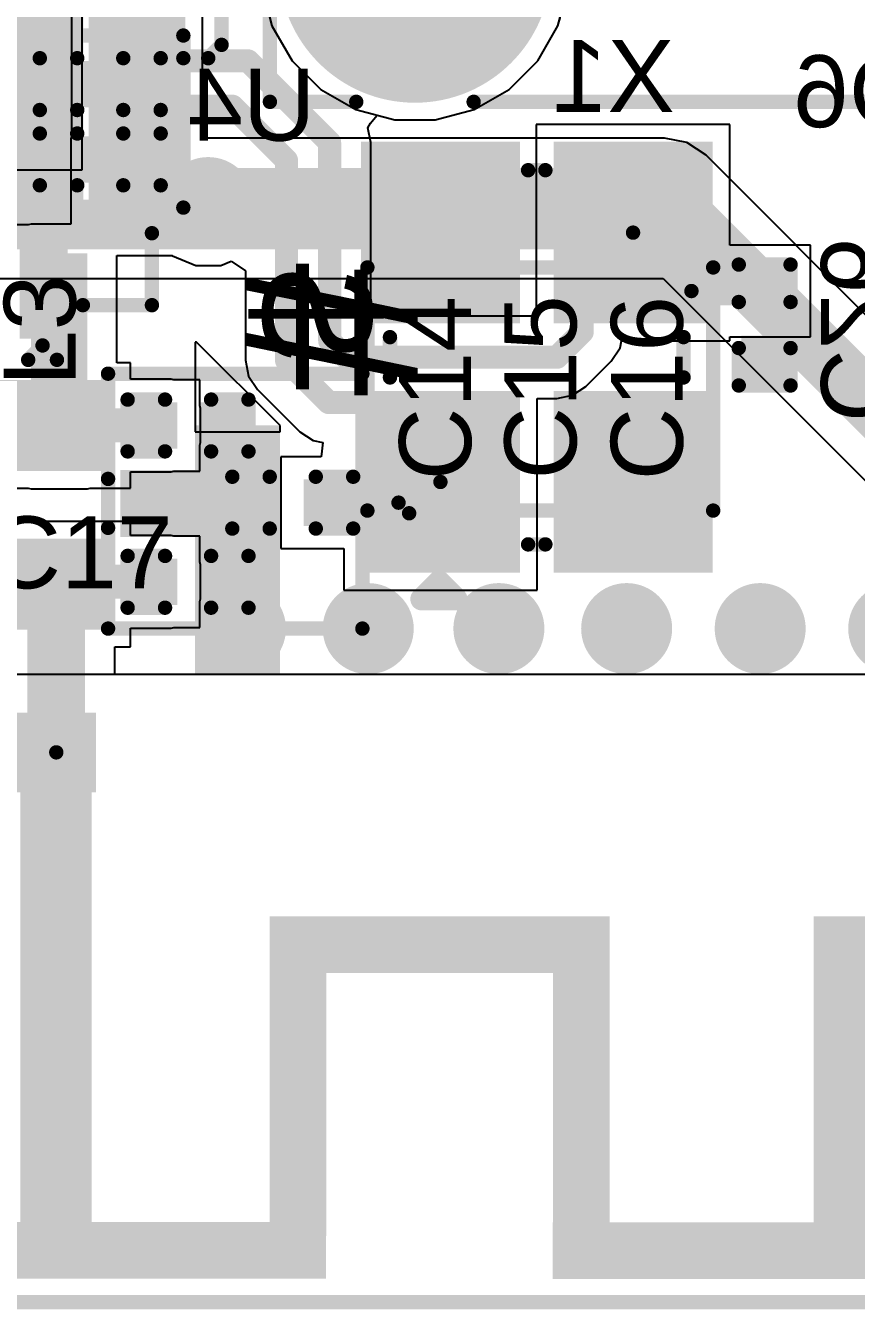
# Model space of a CAD drawing. Header units: millimetres. Extents: x -0.24 to 4.31, y 0 to 2.89.
# Drawn here: x 0.2891 to 0.5778, y -0.0025 to 0.4435 of the extents above; entities that cross this region are included whole.
import ezdxf

# ---------------------------------------------------------------- set-up
doc = ezdxf.new("R2010")
doc.units = ezdxf.units.MM
doc.header["$MEASUREMENT"] = 0
for name, color, linetype in [('BottomLayer', 5, 'Continuous'), ('BottomOverlay', 54, 'Continuous'), ('BottomPaste', 16, 'Continuous'), ('BottomSolder', 6, 'Continuous'), ('Mechanical2', 216, 'Continuous'), ('MultiLayer', 9, 'Continuous'), ('PadHoleLayer', 156, 'Continuous'), ('TopLayer', 1, 'Continuous'), ('TopOverlay', 2, 'Continuous'), ('TopPaste', 8, 'Continuous'), ('TopSolder', 216, 'Continuous'), ('ViaHoleLayer', 16, 'Continuous')]:
    doc.layers.add(name, color=color, linetype=linetype)
doc.styles.add('Arial', font='', dxfattribs={"height": 0.2})
doc.styles.get('Arial').set_extended_font_data('Arial')

# ---------------------------------------------------------------- blocks, each defined once
blk = doc.blocks.new('IND_0603__1608_M_______B_4')
at = {"layer": 'BottomLayer'}
for points in [[(-0.03937, 0.01574805), (-0.015748, 0.01574805), (-0.015748, -0.01574805), (-0.03937, -0.01574805)], [(0.0157481, 0.01574805), (0.0393701, 0.01574805), (0.0393701, -0.01574805), (0.0157481, -0.01574805)]]:
    blk.add_hatch(color=5, dxfattribs=at).paths.add_polyline_path(points)
at = {"layer": 'BottomPaste'}
for points in [[(-0.03937, 0.01574805), (-0.015748, 0.01574805), (-0.015748, -0.01574805), (-0.03937, -0.01574805)], [(0.0157481, 0.01574805), (0.0393701, 0.01574805), (0.0393701, -0.01574805), (0.0157481, -0.01574805)]]:
    blk.add_hatch(color=16, dxfattribs=at).paths.add_polyline_path(points)
at = {"layer": 'BottomSolder'}
for points in [[(-0.04337, 0.01974805), (-0.011748, 0.01974805), (-0.011748, -0.01974805), (-0.04337, -0.01974805)], [(0.0117481, 0.01974805), (0.0433701, 0.01974805), (0.0433701, -0.01974805), (0.0117481, -0.01974805)]]:
    blk.add_hatch(color=6, dxfattribs=at).paths.add_polyline_path(points)
at = {"layer": 'BottomOverlay', "const_width": 0.005}
for points in [[(-0.008, 0.018), (0.009, 0.018)], [(-0.008, -0.018), (0.009, -0.018)]]:
    blk.add_lwpolyline(points, dxfattribs=at)
at = {"layer": 'BottomOverlay', "const_width": 0.0025}
for points in [[(-0.00925, 0.018, 1), (-0.00675, 0.018, 1)], [(0.00775, 0.018, 1), (0.01025, 0.018, 1)], [(-0.00925, -0.018, 1), (-0.00675, -0.018, 1)], [(0.00775, -0.018, 1), (0.01025, -0.018, 1)]]:
    blk.add_lwpolyline(points, format="xyb", close=True, dxfattribs=at)
blk = doc.blocks.new('CAP_0201_B_5')
at = {"layer": 'BottomLayer'}
for points in [[(-0.0177165, 0.0059055), (-0.0059055, 0.0059055), (-0.0059055, -0.0059055), (-0.0177165, -0.0059055)], [(0.0059055, 0.0059055), (0.0177165, 0.0059055), (0.0177165, -0.0059055), (0.0059055, -0.0059055)]]:
    blk.add_hatch(color=5, dxfattribs=at).paths.add_polyline_path(points)
at = {"layer": 'BottomPaste'}
for points in [[(-0.0177165, 0.0059055), (-0.0059055, 0.0059055), (-0.0059055, -0.0059055), (-0.0177165, -0.0059055)], [(0.0059055, 0.0059055), (0.0177165, 0.0059055), (0.0177165, -0.0059055), (0.0059055, -0.0059055)]]:
    blk.add_hatch(color=16, dxfattribs=at).paths.add_polyline_path(points)
at = {"layer": 'BottomSolder'}
for points in [[(-0.0198819, 0.0080709), (-0.0037401, 0.0080709), (-0.0037401, -0.0080709), (-0.0198819, -0.0080709)], [(0.0037401, 0.0080709), (0.0198819, 0.0080709), (0.0198819, -0.0080709), (0.0037401, -0.0080709)]]:
    blk.add_hatch(color=6, dxfattribs=at).paths.add_polyline_path(points)
at = {"layer": 'BottomOverlay', "const_width": 0.005}
for points in [[(-0.008, 0.009), (-0.021, 0.009)], [(-0.021, 0.009), (-0.021, -0.009)], [(0.021, 0.009), (0.008, 0.009)], [(0.021, 0.009), (0.021, -0.009)], [(-0.008, -0.009), (-0.021, -0.009)], [(0.021, -0.009), (0.008, -0.009)]]:
    blk.add_lwpolyline(points, dxfattribs=at)
at = {"layer": 'BottomOverlay', "const_width": 0.0025}
for points in [[(-0.02225, 0.009, 1), (-0.01975, 0.009, 1)], [(-0.02225, 0.009, 1), (-0.01975, 0.009, 1)], [(-0.00925, 0.009, 1), (-0.00675, 0.009, 1)], [(0.00675, 0.009, 1), (0.00925, 0.009, 1)], [(0.01975, 0.009, 1), (0.02225, 0.009, 1)], [(0.01975, 0.009, 1), (0.02225, 0.009, 1)], [(-0.02225, -0.009, 1), (-0.01975, -0.009, 1)], [(-0.02225, -0.009, 1), (-0.01975, -0.009, 1)], [(-0.00925, -0.009, 1), (-0.00675, -0.009, 1)], [(0.00675, -0.009, 1), (0.00925, -0.009, 1)], [(0.01975, -0.009, 1), (0.02225, -0.009, 1)], [(0.01975, -0.009, 1), (0.02225, -0.009, 1)]]:
    blk.add_lwpolyline(points, format="xyb", close=True, dxfattribs=at)
blk = doc.blocks.new('CAP_0201_B_6')
at = {"layer": 'BottomLayer'}
for points in [[(-0.0177165, 0.0059055), (-0.0059055, 0.0059055), (-0.0059055, -0.0059055), (-0.0177165, -0.0059055)], [(0.0059055, 0.0059055), (0.0177165, 0.0059055), (0.0177165, -0.0059055), (0.0059055, -0.0059055)]]:
    blk.add_hatch(color=5, dxfattribs=at).paths.add_polyline_path(points)
at = {"layer": 'BottomPaste'}
for points in [[(-0.0177165, 0.0059055), (-0.0059055, 0.0059055), (-0.0059055, -0.0059055), (-0.0177165, -0.0059055)], [(0.0059055, 0.0059055), (0.0177165, 0.0059055), (0.0177165, -0.0059055), (0.0059055, -0.0059055)]]:
    blk.add_hatch(color=16, dxfattribs=at).paths.add_polyline_path(points)
at = {"layer": 'BottomSolder'}
for points in [[(-0.0198819, 0.0080709), (-0.0037401, 0.0080709), (-0.0037401, -0.0080709), (-0.0198819, -0.0080709)], [(0.0037401, 0.0080709), (0.0198819, 0.0080709), (0.0198819, -0.0080709), (0.0037401, -0.0080709)]]:
    blk.add_hatch(color=6, dxfattribs=at).paths.add_polyline_path(points)
at = {"layer": 'BottomOverlay', "const_width": 0.005}
for points in [[(-0.008, 0.009), (-0.021, 0.009)], [(-0.021, 0.009), (-0.021, -0.009)], [(0.021, 0.009), (0.008, 0.009)], [(0.021, 0.009), (0.021, -0.009)], [(-0.008, -0.009), (-0.021, -0.009)], [(0.021, -0.009), (0.008, -0.009)]]:
    blk.add_lwpolyline(points, dxfattribs=at)
at = {"layer": 'BottomOverlay', "const_width": 0.0025}
for points in [[(-0.02225, 0.009, 1), (-0.01975, 0.009, 1)], [(-0.02225, 0.009, 1), (-0.01975, 0.009, 1)], [(-0.00925, 0.009, 1), (-0.00675, 0.009, 1)], [(0.00675, 0.009, 1), (0.00925, 0.009, 1)], [(0.01975, 0.009, 1), (0.02225, 0.009, 1)], [(0.01975, 0.009, 1), (0.02225, 0.009, 1)], [(-0.02225, -0.009, 1), (-0.01975, -0.009, 1)], [(-0.02225, -0.009, 1), (-0.01975, -0.009, 1)], [(-0.00925, -0.009, 1), (-0.00675, -0.009, 1)], [(0.00675, -0.009, 1), (0.00925, -0.009, 1)], [(0.01975, -0.009, 1), (0.02225, -0.009, 1)], [(0.01975, -0.009, 1), (0.02225, -0.009, 1)]]:
    blk.add_lwpolyline(points, format="xyb", close=True, dxfattribs=at)
blk = doc.blocks.new('HF32FA_G_005_HSL1_21')
at = {"layer": 'BottomLayer'}
h = blk.add_hatch(color=5, dxfattribs=at)
edge = h.paths.add_edge_path()
edge.add_arc((-0.3, 0.1496063), 0.0433071, 0, 360)
at = {"layer": 'BottomSolder'}
h = blk.add_hatch(color=6, dxfattribs=at)
edge = h.paths.add_edge_path()
edge.add_arc((-0.3, 0.1496063), 0.0473071, 0, 360)
at = {"layer": 'MultiLayer'}
h = blk.add_hatch(color=9, dxfattribs=at)
edge = h.paths.add_edge_path()
edge.add_arc((-0.3, 0.1496063), 0.0433071, 0, 360)
at = {"layer": 'PadHoleLayer'}
h = blk.add_hatch(color=156, dxfattribs=at)
edge = h.paths.add_edge_path()
edge.add_arc((-0.3, 0.1496063), 0.0216535, 0, 360)
at = {"layer": 'TopLayer'}
h = blk.add_hatch(color=1, dxfattribs=at)
edge = h.paths.add_edge_path()
edge.add_arc((-0.3, 0.1496063), 0.0433071, 0, 360)
at = {"layer": 'TopSolder'}
h = blk.add_hatch(color=216, dxfattribs=at)
edge = h.paths.add_edge_path()
edge.add_arc((-0.3, 0.1496063), 0.0473071, 0, 360)
at = {"layer": 'TopOverlay', "const_width": 0.005}
for points in [[(-0.347, 0.2), (-0.347, 0.17)], [(-0.347, 0.2), (0.347, 0.2)], [(-0.347, 0.1292126), (-0.347, -0.127)]]:
    blk.add_lwpolyline(points, dxfattribs=at)
at = {"layer": 'TopOverlay', "const_width": 0.0025}
for points in [[(-0.34825, 0.2, 1), (-0.34575, 0.2, 1)], [(-0.34825, 0.2, 1), (-0.34575, 0.2, 1)], [(-0.34825, 0.17, 1), (-0.34575, 0.17, 1)], [(-0.34825, 0.1292126, 1), (-0.34575, 0.1292126, 1)]]:
    blk.add_lwpolyline(points, format="xyb", close=True, dxfattribs=at)
blk = doc.blocks.new('QFNWB_56__7_7__B_29')
at = {"layer": 'BottomLayer'}
for points in [[(0.1122047, 0.1122046), (0.1122047, -0.1122048), (-0.1122047, -0.1122048), (-0.1122047, 0.1122046)], [(-0.1476378, -0.0980316), (-0.1220472, -0.0980316), (-0.1220472, -0.106693), (-0.1476378, -0.106693)], [(-0.0980315, -0.1220473), (-0.0980315, -0.1476379), (-0.1066929, -0.1476379), (-0.1066929, -0.1220473)], [(-0.0822835, -0.1220473), (-0.0822835, -0.1476379), (-0.0909449, -0.1476379), (-0.0909449, -0.1220473)], [(-0.0665355, -0.1220473), (-0.0665355, -0.1476379), (-0.0751969, -0.1476379), (-0.0751969, -0.1220473)], [(-0.0507874, -0.1220473), (-0.0507874, -0.1476379), (-0.0594488, -0.1476379), (-0.0594488, -0.1220473)], [(-0.0350394, -0.1220473), (-0.0350394, -0.1476379), (-0.0437008, -0.1476379), (-0.0437008, -0.1220473)]]:
    blk.add_hatch(color=5, dxfattribs=at).paths.add_polyline_path(points)
at = {"layer": 'BottomPaste'}
for points in [[(0.1122047, 0.1122046), (0.1122047, -0.1122048), (-0.1122047, -0.1122048), (-0.1122047, 0.1122046)], [(-0.1476378, -0.0980316), (-0.1220472, -0.0980316), (-0.1220472, -0.106693), (-0.1476378, -0.106693)], [(-0.0980315, -0.1220473), (-0.0980315, -0.1476379), (-0.1066929, -0.1476379), (-0.1066929, -0.1220473)], [(-0.0822835, -0.1220473), (-0.0822835, -0.1476379), (-0.0909449, -0.1476379), (-0.0909449, -0.1220473)], [(-0.0665355, -0.1220473), (-0.0665355, -0.1476379), (-0.0751969, -0.1476379), (-0.0751969, -0.1220473)], [(-0.0507874, -0.1220473), (-0.0507874, -0.1476379), (-0.0594488, -0.1476379), (-0.0594488, -0.1220473)], [(-0.0350394, -0.1220473), (-0.0350394, -0.1476379), (-0.0437008, -0.1476379), (-0.0437008, -0.1220473)]]:
    blk.add_hatch(color=16, dxfattribs=at).paths.add_polyline_path(points)
at = {"layer": 'BottomSolder'}
for points in [[(0.1162047, 0.1162046), (0.1162047, -0.1162048), (-0.1162047, -0.1162048), (-0.1162047, 0.1162046)], [(-0.1516378, -0.0940316), (-0.1180472, -0.0940316), (-0.1180472, -0.110693), (-0.1516378, -0.110693)], [(-0.0940315, -0.1180473), (-0.0940315, -0.1516379), (-0.1106929, -0.1516379), (-0.1106929, -0.1180473)], [(-0.0782835, -0.1180473), (-0.0782835, -0.1516379), (-0.0949449, -0.1516379), (-0.0949449, -0.1180473)], [(-0.0625355, -0.1180473), (-0.0625355, -0.1516379), (-0.0791969, -0.1516379), (-0.0791969, -0.1180473)], [(-0.0467874, -0.1180473), (-0.0467874, -0.1516379), (-0.0634488, -0.1516379), (-0.0634488, -0.1180473)], [(-0.0310394, -0.1180473), (-0.0310394, -0.1516379), (-0.0477008, -0.1516379), (-0.0477008, -0.1180473)]]:
    blk.add_hatch(color=6, dxfattribs=at).paths.add_polyline_path(points)
at = {"layer": 'BottomOverlay', "const_width": 0.005}
for points in [[(-0.159, -0.0970001), (-0.154, -0.1020001)], [(-0.159, -0.0970001), (-0.159, -0.1070001)], [(-0.154, -0.1020001), (-0.159, -0.1070001)], [(-0.14, -0.1160001), (-0.14, -0.1400001)], [(-0.14, -0.1400001), (-0.115, -0.1400001)]]:
    blk.add_lwpolyline(points, dxfattribs=at)
at = {"layer": 'BottomOverlay', "const_width": 0.0025}
for points in [[(-0.16025, -0.0970001, 1), (-0.15775, -0.0970001, 1)], [(-0.16025, -0.0970001, 1), (-0.15775, -0.0970001, 1)], [(-0.15525, -0.1020001, 1), (-0.15275, -0.1020001, 1)], [(-0.15525, -0.1020001, 1), (-0.15275, -0.1020001, 1)], [(-0.16025, -0.1070001, 1), (-0.15775, -0.1070001, 1)], [(-0.16025, -0.1070001, 1), (-0.15775, -0.1070001, 1)], [(-0.14125, -0.1160001, 1), (-0.13875, -0.1160001, 1)], [(-0.14125, -0.1400001, 1), (-0.13875, -0.1400001, 1)], [(-0.14125, -0.1400001, 1), (-0.13875, -0.1400001, 1)], [(-0.11625, -0.1400001, 1), (-0.11375, -0.1400001, 1)]]:
    blk.add_lwpolyline(points, format="xyb", close=True, dxfattribs=at)
blk = doc.blocks.new('ESP_P_____A_______B_30')
at = {"layer": 'BottomLayer'}
for points in [[(0.0905512, -0.1979993), (0.1153542, -0.1979993), (0.1153542, -0.0201581), (0.0905512, -0.0201581)], [(0.0931575, -0.020158), (0.1128425, -0.020158), (0.1128425, -0.039843), (0.0931575, -0.039843)], [(0.1771667, -0.1980014), (0.1968517, -0.1980014), (0.1968517, -0.0870094), (0.1771667, -0.0870094)], [(0.1918347, -0.086965), (0.1918347, -0.10665), (0.2808345, -0.10665), (0.2808345, -0.086965)], [(0.2952771, -0.0870093), (0.2755921, -0.0870093), (0.2755921, -0.1980015), (0.2952771, -0.1980015)], [(0.3661435, -0.1980014), (0.3858285, -0.1980014), (0.3858285, -0.0870094), (0.3661435, -0.0870094)], [(0.3798347, -0.086965), (0.3798347, -0.10665), (0.4708345, -0.10665), (0.4708345, -0.086965)], [(-9.11e-05, -0.1931154), (-9.11e-05, -0.2128004), (0.1967593, -0.2128004), (0.1967593, -0.1931154)], [(0.3856615, -0.2129492), (0.3856615, -0.1932642), (0.2754253, -0.1932642), (0.2754253, -0.2129492)]]:
    blk.add_hatch(color=5, dxfattribs=at).paths.add_polyline_path(points)
at = {"layer": 'BottomPaste'}
blk.add_hatch(color=16, dxfattribs=at).paths.add_polyline_path([(0.0931575, -0.020158), (0.1128425, -0.020158), (0.1128425, -0.039843), (0.0931575, -0.039843)])
at = {"layer": 'BottomSolder'}
blk.add_hatch(color=6, dxfattribs=at).paths.add_polyline_path([(0.0891575, -0.016158), (0.1168425, -0.016158), (0.1168425, -0.043843), (0.0891575, -0.043843)])
blk = doc.blocks.new('CAP_0201_33')
at = {"layer": 'TopLayer'}
for points in [[(-0.0177165, 0.0059055), (-0.0059055, 0.0059055), (-0.0059055, -0.0059055), (-0.0177165, -0.0059055)], [(0.0059055, 0.0059055), (0.0177165, 0.0059055), (0.0177165, -0.0059055), (0.0059055, -0.0059055)]]:
    blk.add_hatch(color=1, dxfattribs=at).paths.add_polyline_path(points)
at = {"layer": 'TopPaste'}
for points in [[(-0.0177165, 0.0059055), (-0.0059055, 0.0059055), (-0.0059055, -0.0059055), (-0.0177165, -0.0059055)], [(0.0059055, 0.0059055), (0.0177165, 0.0059055), (0.0177165, -0.0059055), (0.0059055, -0.0059055)]]:
    blk.add_hatch(color=8, dxfattribs=at).paths.add_polyline_path(points)
at = {"layer": 'TopSolder'}
for points in [[(-0.0198819, 0.0080709), (-0.0037401, 0.0080709), (-0.0037401, -0.0080709), (-0.0198819, -0.0080709)], [(0.0037401, 0.0080709), (0.0198819, 0.0080709), (0.0198819, -0.0080709), (0.0037401, -0.0080709)]]:
    blk.add_hatch(color=216, dxfattribs=at).paths.add_polyline_path(points)
at = {"layer": 'TopOverlay', "const_width": 0.005}
for points in [[(-0.021, 0.009), (-0.008, 0.009)], [(-0.021, -0.009), (-0.021, 0.009)], [(0.008, 0.009), (0.021, 0.009)], [(0.021, -0.009), (0.021, 0.009)], [(-0.021, -0.009), (-0.008, -0.009)], [(0.008, -0.009), (0.021, -0.009)]]:
    blk.add_lwpolyline(points, dxfattribs=at)
at = {"layer": 'TopOverlay', "const_width": 0.0025}
for points in [[(-0.02225, 0.009, 1), (-0.01975, 0.009, 1)], [(-0.02225, 0.009, 1), (-0.01975, 0.009, 1)], [(-0.00925, 0.009, 1), (-0.00675, 0.009, 1)], [(0.00675, 0.009, 1), (0.00925, 0.009, 1)], [(0.01975, 0.009, 1), (0.02225, 0.009, 1)], [(0.01975, 0.009, 1), (0.02225, 0.009, 1)], [(-0.02225, -0.009, 1), (-0.01975, -0.009, 1)], [(-0.02225, -0.009, 1), (-0.01975, -0.009, 1)], [(-0.00925, -0.009, 1), (-0.00675, -0.009, 1)], [(0.00675, -0.009, 1), (0.00925, -0.009, 1)], [(0.01975, -0.009, 1), (0.02225, -0.009, 1)], [(0.01975, -0.009, 1), (0.02225, -0.009, 1)]]:
    blk.add_lwpolyline(points, format="xyb", close=True, dxfattribs=at)
blk = doc.blocks.new('X322540MPB4SI__B_35')
at = {"layer": 'BottomLayer'}
for points in [[(-0.07086615, 0.05708655), (-0.01574805, 0.05708655), (-0.01574805, 0.00984245), (-0.07086615, 0.00984245)], [(0.01574805, 0.05708655), (0.07086615, 0.05708655), (0.07086615, 0.00984245), (0.01574805, 0.00984245)], [(-0.07086615, -0.00984255), (-0.01574805, -0.00984255), (-0.01574805, -0.05708665), (-0.07086615, -0.05708665)], [(0.01574805, -0.00984255), (0.07086615, -0.00984255), (0.07086615, -0.05708665), (0.01574805, -0.05708665)]]:
    blk.add_hatch(color=5, dxfattribs=at).paths.add_polyline_path(points)
at = {"layer": 'BottomPaste'}
for points in [[(-0.07086615, 0.05708655), (-0.01574805, 0.05708655), (-0.01574805, 0.00984245), (-0.07086615, 0.00984245)], [(0.01574805, 0.05708655), (0.07086615, 0.05708655), (0.07086615, 0.00984245), (0.01574805, 0.00984245)], [(-0.07086615, -0.00984255), (-0.01574805, -0.00984255), (-0.01574805, -0.05708665), (-0.07086615, -0.05708665)], [(0.01574805, -0.00984255), (0.07086615, -0.00984255), (0.07086615, -0.05708665), (0.01574805, -0.05708665)]]:
    blk.add_hatch(color=16, dxfattribs=at).paths.add_polyline_path(points)
at = {"layer": 'BottomSolder'}
for points in [[(-0.07486615, 0.06108655), (-0.01174805, 0.06108655), (-0.01174805, 0.00584245), (-0.07486615, 0.00584245)], [(0.01174805, 0.06108655), (0.07486615, 0.06108655), (0.07486615, 0.00584245), (0.01174805, 0.00584245)], [(-0.07486615, -0.00584255), (-0.01174805, -0.00584255), (-0.01174805, -0.06108665), (-0.07486615, -0.06108665)], [(0.01174805, -0.00584255), (0.07486615, -0.00584255), (0.07486615, -0.06108665), (0.01174805, -0.06108665)]]:
    blk.add_hatch(color=6, dxfattribs=at).paths.add_polyline_path(points)
at = {"layer": 'BottomOverlay'}
for points, const_width in [([(-0.007, 0.0509999), (0.007, 0.0509999)], 0.005), ([(-0.084, 0.04), (-0.078, 0.034)], 0.007874), ([(-0.084, 0.04), (-0.084, 0.028)], 0.007874), ([(-0.078, 0.034), (-0.084, 0.028)], 0.007874), ([(-0.065, 0.003), (-0.065, -0.003)], 0.005), ([(0.065, 0.003), (0.065, -0.003)], 0.005), ([(-0.007, -0.051), (0.007, -0.051)], 0.005)]:
    blk.add_lwpolyline(points, dxfattribs=dict(at, const_width=const_width))
for points, const_width in [([(-0.00825, 0.0509999, 1), (-0.00575, 0.0509999, 1)], 0.0025), ([(0.00575, 0.0509999, 1), (0.00825, 0.0509999, 1)], 0.0025), ([(-0.0859685, 0.04, 1), (-0.0820315, 0.04, 1)], 0.003937), ([(-0.0859685, 0.04, 1), (-0.0820315, 0.04, 1)], 0.003937), ([(-0.0799685, 0.034, 1), (-0.0760315, 0.034, 1)], 0.003937), ([(-0.0799685, 0.034, 1), (-0.0760315, 0.034, 1)], 0.003937), ([(-0.0859685, 0.028, 1), (-0.0820315, 0.028, 1)], 0.003937), ([(-0.0859685, 0.028, 1), (-0.0820315, 0.028, 1)], 0.003937), ([(-0.06625, 0.003, 1), (-0.06375, 0.003, 1)], 0.0025), ([(0.06375, 0.003, 1), (0.06625, 0.003, 1)], 0.0025), ([(-0.06625, -0.003, 1), (-0.06375, -0.003, 1)], 0.0025), ([(0.06375, -0.003, 1), (0.06625, -0.003, 1)], 0.0025), ([(-0.00825, -0.051, 1), (-0.00575, -0.051, 1)], 0.0025), ([(0.00575, -0.051, 1), (0.00825, -0.051, 1)], 0.0025)]:
    blk.add_lwpolyline(points, format="xyb", close=True, dxfattribs=dict(at, const_width=const_width))
blk = doc.blocks.new('CAP_0201_B_61')
at = {"layer": 'BottomLayer'}
for points in [[(-0.0177165, 0.0059055), (-0.0059055, 0.0059055), (-0.0059055, -0.0059055), (-0.0177165, -0.0059055)], [(0.0059055, 0.0059055), (0.0177165, 0.0059055), (0.0177165, -0.0059055), (0.0059055, -0.0059055)]]:
    blk.add_hatch(color=5, dxfattribs=at).paths.add_polyline_path(points)
at = {"layer": 'BottomPaste'}
for points in [[(-0.0177165, 0.0059055), (-0.0059055, 0.0059055), (-0.0059055, -0.0059055), (-0.0177165, -0.0059055)], [(0.0059055, 0.0059055), (0.0177165, 0.0059055), (0.0177165, -0.0059055), (0.0059055, -0.0059055)]]:
    blk.add_hatch(color=16, dxfattribs=at).paths.add_polyline_path(points)
at = {"layer": 'BottomSolder'}
for points in [[(-0.0198819, 0.0080709), (-0.0037401, 0.0080709), (-0.0037401, -0.0080709), (-0.0198819, -0.0080709)], [(0.0037401, 0.0080709), (0.0198819, 0.0080709), (0.0198819, -0.0080709), (0.0037401, -0.0080709)]]:
    blk.add_hatch(color=6, dxfattribs=at).paths.add_polyline_path(points)
at = {"layer": 'BottomOverlay', "const_width": 0.005}
for points in [[(-0.021, 0.009), (-0.008, 0.009)], [(-0.021, 0.009), (-0.021, -0.009)], [(0.008, 0.009), (0.021, 0.009)], [(0.021, 0.009), (0.021, -0.009)], [(-0.021, -0.009), (-0.008, -0.009)], [(0.008, -0.009), (0.021, -0.009)]]:
    blk.add_lwpolyline(points, dxfattribs=at)
at = {"layer": 'BottomOverlay', "const_width": 0.0025}
for points in [[(-0.02225, 0.009, 1), (-0.01975, 0.009, 1)], [(-0.02225, 0.009, 1), (-0.01975, 0.009, 1)], [(-0.00925, 0.009, 1), (-0.00675, 0.009, 1)], [(0.00675, 0.009, 1), (0.00925, 0.009, 1)], [(0.01975, 0.009, 1), (0.02225, 0.009, 1)], [(0.01975, 0.009, 1), (0.02225, 0.009, 1)], [(-0.02225, -0.009, 1), (-0.01975, -0.009, 1)], [(-0.02225, -0.009, 1), (-0.01975, -0.009, 1)], [(-0.00925, -0.009, 1), (-0.00675, -0.009, 1)], [(0.00675, -0.009, 1), (0.00925, -0.009, 1)], [(0.01975, -0.009, 1), (0.02225, -0.009, 1)], [(0.01975, -0.009, 1), (0.02225, -0.009, 1)]]:
    blk.add_lwpolyline(points, format="xyb", close=True, dxfattribs=at)
blk = doc.blocks.new('CAP_0201_B_62')
at = {"layer": 'BottomLayer'}
for points in [[(-0.0177165, 0.0059055), (-0.0059055, 0.0059055), (-0.0059055, -0.0059055), (-0.0177165, -0.0059055)], [(0.0059055, 0.0059055), (0.0177165, 0.0059055), (0.0177165, -0.0059055), (0.0059055, -0.0059055)]]:
    blk.add_hatch(color=5, dxfattribs=at).paths.add_polyline_path(points)
at = {"layer": 'BottomPaste'}
for points in [[(-0.0177165, 0.0059055), (-0.0059055, 0.0059055), (-0.0059055, -0.0059055), (-0.0177165, -0.0059055)], [(0.0059055, 0.0059055), (0.0177165, 0.0059055), (0.0177165, -0.0059055), (0.0059055, -0.0059055)]]:
    blk.add_hatch(color=16, dxfattribs=at).paths.add_polyline_path(points)
at = {"layer": 'BottomSolder'}
for points in [[(-0.0198819, 0.0080709), (-0.0037401, 0.0080709), (-0.0037401, -0.0080709), (-0.0198819, -0.0080709)], [(0.0037401, 0.0080709), (0.0198819, 0.0080709), (0.0198819, -0.0080709), (0.0037401, -0.0080709)]]:
    blk.add_hatch(color=6, dxfattribs=at).paths.add_polyline_path(points)
at = {"layer": 'BottomOverlay', "const_width": 0.005}
for points in [[(-0.021, 0.009), (-0.008, 0.009)], [(-0.021, -0.009), (-0.021, 0.009)], [(0.008, 0.009), (0.021, 0.009)], [(0.021, -0.009), (0.021, 0.009)], [(-0.021, -0.009), (-0.008, -0.009)], [(0.008, -0.009), (0.021, -0.009)]]:
    blk.add_lwpolyline(points, dxfattribs=at)
at = {"layer": 'BottomOverlay', "const_width": 0.0025}
for points in [[(-0.02225, 0.009, 1), (-0.01975, 0.009, 1)], [(-0.02225, 0.009, 1), (-0.01975, 0.009, 1)], [(-0.00925, 0.009, 1), (-0.00675, 0.009, 1)], [(0.00675, 0.009, 1), (0.00925, 0.009, 1)], [(0.01975, 0.009, 1), (0.02225, 0.009, 1)], [(0.01975, 0.009, 1), (0.02225, 0.009, 1)], [(-0.02225, -0.009, 1), (-0.01975, -0.009, 1)], [(-0.02225, -0.009, 1), (-0.01975, -0.009, 1)], [(-0.00925, -0.009, 1), (-0.00675, -0.009, 1)], [(0.00675, -0.009, 1), (0.00925, -0.009, 1)], [(0.01975, -0.009, 1), (0.02225, -0.009, 1)], [(0.01975, -0.009, 1), (0.02225, -0.009, 1)]]:
    blk.add_lwpolyline(points, format="xyb", close=True, dxfattribs=at)
blk = doc.blocks.new('CAP_0201_66')
at = {"layer": 'TopLayer'}
for points in [[(-0.0177165, 0.0059055), (-0.0059055, 0.0059055), (-0.0059055, -0.0059055), (-0.0177165, -0.0059055)], [(0.0059055, 0.0059055), (0.0177165, 0.0059055), (0.0177165, -0.0059055), (0.0059055, -0.0059055)]]:
    blk.add_hatch(color=1, dxfattribs=at).paths.add_polyline_path(points)
at = {"layer": 'TopPaste'}
for points in [[(-0.0177165, 0.0059055), (-0.0059055, 0.0059055), (-0.0059055, -0.0059055), (-0.0177165, -0.0059055)], [(0.0059055, 0.0059055), (0.0177165, 0.0059055), (0.0177165, -0.0059055), (0.0059055, -0.0059055)]]:
    blk.add_hatch(color=8, dxfattribs=at).paths.add_polyline_path(points)
at = {"layer": 'TopSolder'}
for points in [[(-0.0198819, 0.0080709), (-0.0037401, 0.0080709), (-0.0037401, -0.0080709), (-0.0198819, -0.0080709)], [(0.0037401, 0.0080709), (0.0198819, 0.0080709), (0.0198819, -0.0080709), (0.0037401, -0.0080709)]]:
    blk.add_hatch(color=216, dxfattribs=at).paths.add_polyline_path(points)
at = {"layer": 'TopOverlay', "const_width": 0.005}
for points in [[(-0.021, 0.009), (-0.008, 0.009)], [(-0.021, -0.009), (-0.021, 0.009)], [(0.008, 0.009), (0.021, 0.009)], [(0.021, -0.009), (0.021, 0.009)], [(-0.021, -0.009), (-0.008, -0.009)], [(0.008, -0.009), (0.021, -0.009)]]:
    blk.add_lwpolyline(points, dxfattribs=at)
at = {"layer": 'TopOverlay', "const_width": 0.0025}
for points in [[(-0.02225, 0.009, 1), (-0.01975, 0.009, 1)], [(-0.02225, 0.009, 1), (-0.01975, 0.009, 1)], [(-0.00925, 0.009, 1), (-0.00675, 0.009, 1)], [(0.00675, 0.009, 1), (0.00925, 0.009, 1)], [(0.01975, 0.009, 1), (0.02225, 0.009, 1)], [(0.01975, 0.009, 1), (0.02225, 0.009, 1)], [(-0.02225, -0.009, 1), (-0.01975, -0.009, 1)], [(-0.02225, -0.009, 1), (-0.01975, -0.009, 1)], [(-0.00925, -0.009, 1), (-0.00675, -0.009, 1)], [(0.00675, -0.009, 1), (0.00925, -0.009, 1)], [(0.01975, -0.009, 1), (0.02225, -0.009, 1)], [(0.01975, -0.009, 1), (0.02225, -0.009, 1)]]:
    blk.add_lwpolyline(points, format="xyb", close=True, dxfattribs=at)

msp = doc.modelspace()

# ---------------------------------------------------------------- hatches: boundary and pattern name
at = {"layer": 'BottomLayer'}
for points in [[(0.3150482, 0.3738354), (0.3406388, 0.3738354), (0.3406388, 0.4040792), (0.3150482, 0.4040792)], [(0.2910325, 0.3298627), (0.2996939, 0.3298627), (0.2996939, 0.3643155), (0.2910325, 0.3643155)], [(0.2910325, 0.2927486), (0.3105913, 0.2927486), (0.3105913, 0.3643154), (0.2910325, 0.3643154)], [(0.2997648, 0.2986541), (0.3396548, 0.2986541), (0.3396548, 0.3104651), (0.2997648, 0.3104651)], [(0.3479752, 0.218), (0.3775084, 0.218), (0.3775084, 0.3045596), (0.3479752, 0.3045596)], [(0.3219936, 0.2658506), (0.3546548, 0.2658506), (0.3546548, 0.2890554), (0.3219936, 0.2890554)], [(0.2997648, 0.244347), (0.3396548, 0.244347), (0.3396548, 0.256158), (0.2997648, 0.256158)]]:
    msp.add_hatch(color=5, dxfattribs=at).paths.add_polyline_path(points)
h = msp.add_hatch(color=5, dxfattribs=at)
edge = h.paths.add_edge_path()
edge.add_arc((0.3525582, 0.3820005), 0.011811, 0, 360)
h = msp.add_hatch(color=5, dxfattribs=at)
edge = h.paths.add_edge_path()
edge.add_arc((0.3637625, 0.234), 0.011811, 0, 360)
h = msp.add_hatch(color=5, dxfattribs=at)
edge = h.paths.add_edge_path()
edge.add_arc((0.4081606, 0.234), 0.011811, 0, 360)
h = msp.add_hatch(color=5, dxfattribs=at)
edge = h.paths.add_edge_path()
edge.add_arc((0.4535587, 0.234), 0.011811, 0, 360)
h = msp.add_hatch(color=5, dxfattribs=at)
edge = h.paths.add_edge_path()
edge.add_arc((0.4979568, 0.234), 0.011811, 0, 360)
h = msp.add_hatch(color=5, dxfattribs=at)
edge = h.paths.add_edge_path()
edge.add_arc((0.5443549, 0.234), 0.011811, 0, 360)
at = {"layer": 'BottomSolder'}
h = msp.add_hatch(color=6, dxfattribs=at)
edge = h.paths.add_edge_path()
edge.add_arc((0.3525582, 0.3820005), 0.015811, 0, 360)
h = msp.add_hatch(color=6, dxfattribs=at)
edge = h.paths.add_edge_path()
edge.add_arc((0.3637625, 0.234), 0.015811, 0, 360)
h = msp.add_hatch(color=6, dxfattribs=at)
edge = h.paths.add_edge_path()
edge.add_arc((0.4081606, 0.234), 0.015811, 0, 360)
h = msp.add_hatch(color=6, dxfattribs=at)
edge = h.paths.add_edge_path()
edge.add_arc((0.4535587, 0.234), 0.015811, 0, 360)
h = msp.add_hatch(color=6, dxfattribs=at)
edge = h.paths.add_edge_path()
edge.add_arc((0.4979568, 0.234), 0.015811, 0, 360)
h = msp.add_hatch(color=6, dxfattribs=at)
edge = h.paths.add_edge_path()
edge.add_arc((0.5443549, 0.234), 0.015811, 0, 360)
h = msp.add_hatch(color=6, dxfattribs=at)
edge = h.paths.add_edge_path()
edge.add_arc((0.590753, 0.234), 0.015811, 0, 360)
at = {"layer": 'TopLayer'}
for points in [[(0.31889, 0.3753066), (0.3403792, 0.3753066), (0.3403792, 0.5491592), (0.31889, 0.5491592)], [(0.2717541, 0.391095), (0.3091427, 0.391095), (0.3091427, 0.4300712), (0.2717541, 0.4300712)], [(0.233371, 0.365799), (0.5198068, 0.365799), (0.5198068, 0.383058), (0.233371, 0.383058)]]:
    msp.add_hatch(color=1, dxfattribs=at).paths.add_polyline_path(points)
h = msp.add_hatch(color=1, dxfattribs=at)
edge = h.paths.add_edge_path()
edge.add_arc((0.3525582, 0.3820005), 0.011811, 0, 360)
h = msp.add_hatch(color=1, dxfattribs=at)
edge = h.paths.add_edge_path()
edge.add_arc((0.3637625, 0.234), 0.011811, 0, 360)
h = msp.add_hatch(color=1, dxfattribs=at)
edge = h.paths.add_edge_path()
edge.add_arc((0.4081606, 0.234), 0.011811, 0, 360)
h = msp.add_hatch(color=1, dxfattribs=at)
edge = h.paths.add_edge_path()
edge.add_arc((0.4535587, 0.234), 0.011811, 0, 360)
h = msp.add_hatch(color=1, dxfattribs=at)
edge = h.paths.add_edge_path()
edge.add_arc((0.4979568, 0.234), 0.011811, 0, 360)
h = msp.add_hatch(color=1, dxfattribs=at)
edge = h.paths.add_edge_path()
edge.add_arc((0.5443549, 0.234), 0.011811, 0, 360)
at = {"layer": 'TopSolder'}
h = msp.add_hatch(color=216, dxfattribs=at)
edge = h.paths.add_edge_path()
edge.add_arc((0.3525582, 0.3820005), 0.015811, 0, 360)
h = msp.add_hatch(color=216, dxfattribs=at)
edge = h.paths.add_edge_path()
edge.add_arc((0.3637625, 0.234), 0.015811, 0, 360)
h = msp.add_hatch(color=216, dxfattribs=at)
edge = h.paths.add_edge_path()
edge.add_arc((0.4081606, 0.234), 0.015811, 0, 360)
h = msp.add_hatch(color=216, dxfattribs=at)
edge = h.paths.add_edge_path()
edge.add_arc((0.4535587, 0.234), 0.015811, 0, 360)
h = msp.add_hatch(color=216, dxfattribs=at)
edge = h.paths.add_edge_path()
edge.add_arc((0.4979568, 0.234), 0.015811, 0, 360)
h = msp.add_hatch(color=216, dxfattribs=at)
edge = h.paths.add_edge_path()
edge.add_arc((0.5443549, 0.234), 0.015811, 0, 360)
h = msp.add_hatch(color=216, dxfattribs=at)
edge = h.paths.add_edge_path()
edge.add_arc((0.590753, 0.234), 0.015811, 0, 360)
at = {"layer": 'ViaHoleLayer'}
h = msp.add_hatch(color=16, dxfattribs=at)
edge = h.paths.add_edge_path()
edge.add_arc((0.3525582, 0.3820005), 0.0059055, 0, 360)
h = msp.add_hatch(color=16, dxfattribs=at)
edge = h.paths.add_edge_path()
edge.add_arc((0.3637625, 0.234), 0.0059055, 0, 360)
h = msp.add_hatch(color=16, dxfattribs=at)
edge = h.paths.add_edge_path()
edge.add_arc((0.4081606, 0.234), 0.0059055, 0, 360)
h = msp.add_hatch(color=16, dxfattribs=at)
edge = h.paths.add_edge_path()
edge.add_arc((0.4535587, 0.234), 0.0059055, 0, 360)
h = msp.add_hatch(color=16, dxfattribs=at)
edge = h.paths.add_edge_path()
edge.add_arc((0.4979568, 0.234), 0.0059055, 0, 360)
h = msp.add_hatch(color=16, dxfattribs=at)
edge = h.paths.add_edge_path()
edge.add_arc((0.5443549, 0.234), 0.0059055, 0, 360)

# ---------------------------------------------------------------- linework, layer by layer
at = {"layer": 'BottomLayer'}
for p, q in [((0.3050482, 0.44841), (0.3050482, 0.4326619)), ((0.4740685, 0.4434247), (0.4748008, 0.4461577)), ((0.4670505, 0.4312692), (0.4740685, 0.4434247)), ((0.3050482, 0.4326619), (0.3050482, 0.4169139)), ((0.4571255, 0.4213442), (0.4670505, 0.4312692)), ((0.44497, 0.4143262), (0.4571255, 0.4213442)), ((0.3050482, 0.4169139), (0.3050482, 0.4050641)), ((0.4089538, 0.4095413), (0.4113207, 0.412316)), ((0.4113207, 0.412316), (0.4173762, 0.4106934)), ((0.4173762, 0.4106934), (0.4314122, 0.4106934)), ((0.4314122, 0.4106934), (0.44497, 0.4143262)), ((0.4080157, 0.4080251), (0.4089538, 0.4095413)), ((0.4090352, 0.4029004), (0.4080157, 0.4080251)), ((0.5338044, 0.4091186), (0.4665604, 0.4091186)), ((0.4665604, 0.4091186), (0.4665604, 0.3425268)), ((0.5338044, 0.3671766), (0.5338044, 0.4091186)), ((0.3050482, 0.4050641), (0.3048523, 0.4040792)), ((0.3048523, 0.4040792), (0.3048523, 0.3745114)), ((0.4090351, 0.4028999), (0.4090352, 0.4029004)), ((0.4090351, 0.3425268), (0.4090351, 0.4028999)), ((0.2900476, 0.3743155), (0.2849308, 0.3743155)), ((0.2910325, 0.3745114), (0.2900476, 0.3743155)), ((0.3048523, 0.3745114), (0.2910325, 0.3745114)), ((0.5618178, 0.3671766), (0.5338044, 0.3671766)), ((0.5618178, 0.3353656), (0.5618178, 0.3671766)), ((0.3207873, 0.3263706), (0.3207873, 0.3636395)), ((0.3207873, 0.3636395), (0.3276887, 0.3636395)), ((0.3276887, 0.3636395), (0.3278435, 0.3636087)), ((0.3278435, 0.3636087), (0.3401046, 0.3636087)), ((0.3401046, 0.3636087), (0.3402033, 0.36351)), ((0.3402033, 0.36351), (0.3482197, 0.3601895)), ((0.3568967, 0.3601895), (0.3604864, 0.3616764)), ((0.3604864, 0.3616764), (0.3654865, 0.3583355)), ((0.3482197, 0.3601895), (0.3568967, 0.3601895)), ((0.3654865, 0.3583355), (0.3654865, 0.32721)), ((0.4665604, 0.3425268), (0.4090351, 0.3425268)), ((0.5338044, 0.3340006), (0.5338044, 0.3353656)), ((0.5338044, 0.3353656), (0.5618178, 0.3353656)), ((0.3485134, 0.3335546), (0.3479752, 0.3335546)), ((0.3479752, 0.3335546), (0.3479752, 0.3024092)), ((0.3775084, 0.3045596), (0.3485134, 0.3335546)), ((0.4926296, 0.3269606), (0.4957238, 0.3315915)), ((0.4957238, 0.3315915), (0.496203, 0.3340006)), ((0.496203, 0.3340006), (0.5338044, 0.3340006)), ((0.3255128, 0.3263706), (0.3207873, 0.3263706)), ((0.3255128, 0.320661), (0.3255128, 0.3263706)), ((0.3654865, 0.32721), (0.3654864, 0.3272095)), ((0.3654864, 0.3272095), (0.3665731, 0.321747)), ((0.483828, 0.318159), (0.4926293, 0.3269604)), ((0.4926293, 0.3269604), (0.4926296, 0.3269606)), ((0.3665731, 0.321747), (0.3696673, 0.317116)), ((0.3396548, 0.320661), (0.3255128, 0.320661)), ((0.3406397, 0.3204651), (0.3396548, 0.320661)), ((0.3496548, 0.3204651), (0.3406397, 0.3204651)), ((0.3496548, 0.31145), (0.3496548, 0.3204651)), ((0.3696673, 0.317116), (0.3843721, 0.3024113)), ((0.479197, 0.3150648), (0.483828, 0.318159)), ((0.4668753, 0.2473864), (0.4668753, 0.3139782)), ((0.4668753, 0.3139782), (0.473734, 0.3139782)), ((0.473734, 0.3139782), (0.4737345, 0.3139781)), ((0.4737345, 0.3139781), (0.479197, 0.3150648)), ((0.3498507, 0.3104651), (0.3496548, 0.31145)), ((0.3498507, 0.2986541), (0.3498507, 0.3104651)), ((0.3775084, 0.3024092), (0.3775084, 0.3045596)), ((0.3479752, 0.3024092), (0.3775084, 0.3024092)), ((0.3843721, 0.3024113), (0.3843723, 0.302411)), ((0.3843723, 0.302411), (0.3890033, 0.2993168)), ((0.3890033, 0.2993168), (0.3923339, 0.2986542)), ((0.3496548, 0.2976692), (0.3498507, 0.2986541)), ((0.3496548, 0.2886541), (0.3496548, 0.2976692)), ((0.3923339, 0.2986542), (0.3918414, 0.2936542)), ((0.3918414, 0.2936542), (0.3778372, 0.2936542)), ((0.3778372, 0.2936542), (0.3778372, 0.2618432)), ((0.3255128, 0.2827486), (0.3255128, 0.2884582)), ((0.3255128, 0.2884582), (0.3396548, 0.2884582)), ((0.3396548, 0.2884582), (0.3406397, 0.2886541)), ((0.3406397, 0.2886541), (0.3496548, 0.2886541)), ((0.274017, 0.2827486), (0.2900476, 0.2827486)), ((0.2900476, 0.2827486), (0.2910325, 0.2825527)), ((0.2910325, 0.2825527), (0.3105914, 0.2825527)), ((0.3105914, 0.2825527), (0.3115763, 0.2827486)), ((0.3115763, 0.2827486), (0.3255128, 0.2827486)), ((0.3255128, 0.2712525), (0.2740168, 0.2712525)), ((0.3255128, 0.2663539), (0.3255128, 0.2712525)), ((0.3396548, 0.2663539), (0.3255128, 0.2663539)), ((0.3406397, 0.266158), (0.3396548, 0.2663539)), ((0.3496548, 0.266158), (0.3406397, 0.266158)), ((0.3496548, 0.2571429), (0.3496548, 0.266158)), ((0.3778372, 0.2618432), (0.3996313, 0.2618432)), ((0.3996313, 0.2618432), (0.3996313, 0.2473864)), ((0.3498507, 0.256158), (0.3496548, 0.2571429)), ((0.3498507, 0.244347), (0.3498507, 0.256158)), ((0.3996313, 0.2473864), (0.4668753, 0.2473864)), ((0.3496548, 0.2433621), (0.3498507, 0.244347)), ((0.3496548, 0.234347), (0.3496548, 0.2433621)), ((0.3255128, 0.2276305), (0.3255128, 0.2341511)), ((0.3255128, 0.2341511), (0.3396548, 0.2341511)), ((0.3396548, 0.2341511), (0.3406397, 0.234347)), ((0.3406397, 0.234347), (0.3496548, 0.234347)), ((0.3201566, 0.218), (0.3201566, 0.2276305)), ((0.3201566, 0.2276305), (0.3255128, 0.2276305)), ((1.1908632, 0.218), (0.3201566, 0.218))]:
    msp.add_line(p, q, dxfattribs=at)
for points, const_width in [([(0.3278435, 0.4312446), (0.3664166, 0.4312446)], 0.008), ([(0.3664166, 0.4312446), (0.3947608, 0.4029004)], 0.008), ([(0.3278435, 0.4154965), (0.3609515, 0.4154965)], 0.008), ([(0.3609515, 0.4154965), (0.3797608, 0.3966872)], 0.008), ([(0.3947608, 0.3339751), (0.3947608, 0.4029004)], 0.008), ([(0.3797608, 0.3272095), (0.3797608, 0.3966872)], 0.008), ([(0.3278435, 0.3840005), (0.3525582, 0.3840005)], 0.02), ([(0.4825361, 0.3539133), (0.5001824, 0.3715596)], 0.008), ([(0.5001824, 0.3715596), (0.5204709, 0.3512711)], 0.005), ([(0.4825361, 0.3370541), (0.4825361, 0.3539133)], 0.008), ([(0.5204709, 0.3512711), (0.5459123, 0.3512711)], 0.01), ([(0.4737345, 0.3282525), (0.4825361, 0.3370541)], 0.008), ([(0.3947608, 0.3339751), (0.4004834, 0.3282525)], 0.008), ([(0.3797608, 0.3272095), (0.3944658, 0.3125045)], 0.008), ([(0.4004834, 0.3282525), (0.4737345, 0.3282525)], 0.008), ([(0.3944658, 0.3125045), (0.4096312, 0.3125045)], 0.008), ([(0.4096312, 0.3125045), (0.4332533, 0.2888824)], 0.008), ([(0.4332533, 0.2849454), (0.4332533, 0.2888824)], 0.008), ([(0.4223713, 0.2740634), (0.4332533, 0.2849454)], 0.005), ([(0.3937427, 0.2777487), (0.418686, 0.2777487)], 0.01), ([(0.418686, 0.2777487), (0.4223713, 0.2740634)], 0.005), ([(0.2997648, 0.1910002), (0.2997648, 0.2494415)], 0.02), ([(0.2997648, 0.1910002), (0.299765, 0.191)], 0.005)]:
    msp.add_lwpolyline(points, dxfattribs=dict(at, const_width=const_width))
for points, const_width in [([(0.3258435, 0.4312446, 1), (0.3298435, 0.4312446, 1)], 0.004), ([(0.3644166, 0.4312446, 1), (0.3684166, 0.4312446, 1)], 0.004), ([(0.3644166, 0.4312446, 1), (0.3684166, 0.4312446, 1)], 0.004), ([(0.3258435, 0.4154965, 1), (0.3298435, 0.4154965, 1)], 0.004), ([(0.3589515, 0.4154965, 1), (0.3629515, 0.4154965, 1)], 0.004), ([(0.3589515, 0.4154965, 1), (0.3629515, 0.4154965, 1)], 0.004), ([(0.3927608, 0.4029004, 1), (0.3967608, 0.4029004, 1)], 0.004), ([(0.3927608, 0.4029004, 1), (0.3967608, 0.4029004, 1)], 0.004), ([(0.3777608, 0.3966872, 1), (0.3817608, 0.3966872, 1)], 0.004), ([(0.3777608, 0.3966872, 1), (0.3817608, 0.3966872, 1)], 0.004), ([(0.3228435, 0.3840005, 1), (0.3328435, 0.3840005, 1)], 0.01), ([(0.3475582, 0.3840005, 1), (0.3575582, 0.3840005, 1)], 0.01), ([(0.4981824, 0.3715596, 1), (0.5021824, 0.3715596, 1)], 0.004), ([(0.4989324, 0.3715596, 1), (0.5014324, 0.3715596, 1)], 0.0025), ([(0.4805361, 0.3539133, 1), (0.4845361, 0.3539133, 1)], 0.004), ([(0.4805361, 0.3539133, 1), (0.4845361, 0.3539133, 1)], 0.004), ([(0.5179709, 0.3512711, 1), (0.5229709, 0.3512711, 1)], 0.005), ([(0.5192209, 0.3512711, 1), (0.5217209, 0.3512711, 1)], 0.0025), ([(0.5434123, 0.3512711, 1), (0.5484123, 0.3512711, 1)], 0.005), ([(0.4805361, 0.3370541, 1), (0.4845361, 0.3370541, 1)], 0.004), ([(0.4805361, 0.3370541, 1), (0.4845361, 0.3370541, 1)], 0.004), ([(0.3927608, 0.3339751, 1), (0.3967608, 0.3339751, 1)], 0.004), ([(0.3927608, 0.3339751, 1), (0.3967608, 0.3339751, 1)], 0.004), ([(0.3777608, 0.3272095, 1), (0.3817608, 0.3272095, 1)], 0.004), ([(0.3777608, 0.3272095, 1), (0.3817608, 0.3272095, 1)], 0.004), ([(0.3984834, 0.3282525, 1), (0.4024834, 0.3282525, 1)], 0.004), ([(0.3984834, 0.3282525, 1), (0.4024834, 0.3282525, 1)], 0.004), ([(0.4717345, 0.3282525, 1), (0.4757345, 0.3282525, 1)], 0.004), ([(0.4717345, 0.3282525, 1), (0.4757345, 0.3282525, 1)], 0.004), ([(0.3924658, 0.3125045, 1), (0.3964658, 0.3125045, 1)], 0.004), ([(0.3924658, 0.3125045, 1), (0.3964658, 0.3125045, 1)], 0.004), ([(0.4076312, 0.3125045, 1), (0.4116312, 0.3125045, 1)], 0.004), ([(0.4076312, 0.3125045, 1), (0.4116312, 0.3125045, 1)], 0.004), ([(0.4312533, 0.2888824, 1), (0.4352533, 0.2888824, 1)], 0.004), ([(0.4312533, 0.2888824, 1), (0.4352533, 0.2888824, 1)], 0.004), ([(0.4312533, 0.2849454, 1), (0.4352533, 0.2849454, 1)], 0.004), ([(0.4320033, 0.2849454, 1), (0.4345033, 0.2849454, 1)], 0.0025), ([(0.3912427, 0.2777487, 1), (0.3962427, 0.2777487, 1)], 0.005), ([(0.416186, 0.2777487, 1), (0.421186, 0.2777487, 1)], 0.005), ([(0.417436, 0.2777487, 1), (0.419936, 0.2777487, 1)], 0.0025), ([(0.4211213, 0.2740634, 1), (0.4236213, 0.2740634, 1)], 0.0025), ([(0.4211213, 0.2740634, 1), (0.4236213, 0.2740634, 1)], 0.0025), ([(0.2947648, 0.2494415, 1), (0.3047648, 0.2494415, 1)], 0.01), ([(0.2947648, 0.1910002, 1), (0.3047648, 0.1910002, 1)], 0.01), ([(0.2985148, 0.1910002, 1), (0.3010148, 0.1910002, 1)], 0.0025), ([(0.298515, 0.191, 1), (0.301015, 0.191, 1)], 0.0025)]:
    msp.add_lwpolyline(points, format="xyb", close=True, dxfattribs=dict(at, const_width=const_width))
at = {"layer": 'BottomOverlay', "const_width": 0.005}
for points in [[(0.3177648, 0.3225536), (0.4061352, 0.3225536)], [(0.3177648, 0.234), (0.3177648, 0.3225536)], [(0.4061352, 0.234), (0.4061352, 0.3225536)], [(0.3177648, 0.234), (0.4061352, 0.234)]]:
    msp.add_lwpolyline(points, dxfattribs=at)
at = {"layer": 'BottomOverlay', "const_width": 0.0025}
for points in [[(0.3165148, 0.3225536, 1), (0.3190148, 0.3225536, 1)], [(0.3165148, 0.3225536, 1), (0.3190148, 0.3225536, 1)], [(0.4048852, 0.3225536, 1), (0.4073852, 0.3225536, 1)], [(0.4048852, 0.3225536, 1), (0.4073852, 0.3225536, 1)], [(0.3165148, 0.234, 1), (0.3190148, 0.234, 1)], [(0.3165148, 0.234, 1), (0.3190148, 0.234, 1)], [(0.4048852, 0.234, 1), (0.4073852, 0.234, 1)], [(0.4048852, 0.234, 1), (0.4073852, 0.234, 1)]]:
    msp.add_lwpolyline(points, format="xyb", close=True, dxfattribs=at)
at = {"layer": 'Mechanical2', "const_width": 0.005}
msp.add_lwpolyline([(5e-07, 5e-07), (1.4566934, 5e-07)], dxfattribs=at)
at = {"layer": 'TopLayer'}
for p, q in [((0.3086941, 0.5491592), (0.3086941, 0.3932539)), ((0.3505751, 0.4043923), (0.3505751, 0.5179648)), ((0.3710871, 0.4569825), (0.3747199, 0.4434247)), ((0.4740685, 0.4434247), (0.4777013, 0.4569825)), ((0.3747199, 0.4434247), (0.3817379, 0.4312692)), ((0.4670505, 0.4312692), (0.4740685, 0.4434247)), ((0.3817379, 0.4312692), (0.3916629, 0.4213442)), ((0.4571255, 0.4213442), (0.4670505, 0.4312692)), ((0.3916629, 0.4213442), (0.4038184, 0.4143262)), ((0.44497, 0.4143262), (0.4571255, 0.4213442)), ((0.4038184, 0.4143262), (0.4173762, 0.4106934)), ((0.4173762, 0.4106934), (0.4314122, 0.4106934)), ((0.4314122, 0.4106934), (0.44497, 0.4143262)), ((0.5111129, 0.4043923), (0.3505751, 0.4043923)), ((0.5189165, 0.4028401), (0.5111129, 0.4043923)), ((0.5255321, 0.3984197), (0.5189165, 0.4028401)), ((0.61756, 0.3063918), (0.5255321, 0.3984197)), ((0.3086941, 0.3932539), (0.233371, 0.3932539)), ((0.2750631, 0.3556031), (0.5106719, 0.3556031)), ((0.5106719, 0.3556031), (0.5946942, 0.2715808)), ((1.1908632, 0.218), (0.008972, 0.218))]:
    msp.add_line(p, q, dxfattribs=at)
at = {"layer": 'TopLayer', "const_width": 0.02}
for points in [[(0.3296346, 0.3970005), (0.3296346, 0.4613464)], [(0.3339537, 0.3840005), (0.5111129, 0.3840005)], [(0.5111129, 0.3840005), (0.6091134, 0.286)]]:
    msp.add_lwpolyline(points, dxfattribs=at)
at = {"layer": 'TopLayer', "const_width": 0.01}
for points in [[(0.3246346, 0.3970005, 1), (0.3346346, 0.3970005, 1)], [(0.3289537, 0.3840005, 1), (0.3389537, 0.3840005, 1)], [(0.5061129, 0.3840005, 1), (0.5161129, 0.3840005, 1)], [(0.5061129, 0.3840005, 1), (0.5161129, 0.3840005, 1)]]:
    msp.add_lwpolyline(points, format="xyb", close=True, dxfattribs=at)
at = {"layer": 'TopOverlay', "const_width": 0.005}
for points in [[(0.3571936, 0.4368012), (0.3571936, 0.447315)], [(0.286, 0.4400334), (0.3439152, 0.4400334)], [(0.3439152, 0.3802584), (0.3439152, 0.4400334)], [(0.3525582, 0.4321658), (0.3571936, 0.4368012)], [(0.3439152, 0.4321658), (0.3525582, 0.4321658)], [(0.286, 0.3802584), (0.3439152, 0.3802584)], [(0.4078697, 0.359469), (0.5280169, 0.359469)], [(0.4078697, 0.275), (0.4078697, 0.359469)], [(0.5280169, 0.275), (0.5280169, 0.359469)], [(0.4078697, 0.275), (0.5280169, 0.275)]]:
    msp.add_lwpolyline(points, dxfattribs=at)
at = {"layer": 'TopOverlay', "const_width": 0.0025}
for points in [[(0.3426652, 0.4400334, 1), (0.3451652, 0.4400334, 1)], [(0.3426652, 0.4400334, 1), (0.3451652, 0.4400334, 1)], [(0.3559436, 0.4368012, 1), (0.3584436, 0.4368012, 1)], [(0.3559436, 0.4368012, 1), (0.3584436, 0.4368012, 1)], [(0.3426652, 0.4321658, 1), (0.3451652, 0.4321658, 1)], [(0.3513082, 0.4321658, 1), (0.3538082, 0.4321658, 1)], [(0.3513082, 0.4321658, 1), (0.3538082, 0.4321658, 1)], [(0.3426652, 0.3802584, 1), (0.3451652, 0.3802584, 1)], [(0.3426652, 0.3802584, 1), (0.3451652, 0.3802584, 1)], [(0.4066197, 0.359469, 1), (0.4091197, 0.359469, 1)], [(0.4066197, 0.359469, 1), (0.4091197, 0.359469, 1)], [(0.5267669, 0.359469, 1), (0.5292669, 0.359469, 1)], [(0.5267669, 0.359469, 1), (0.5292669, 0.359469, 1)], [(0.4066197, 0.275, 1), (0.4091197, 0.275, 1)], [(0.4066197, 0.275, 1), (0.4091197, 0.275, 1)], [(0.5267669, 0.275, 1), (0.5292669, 0.275, 1)], [(0.5267669, 0.275, 1), (0.5292669, 0.275, 1)]]:
    msp.add_lwpolyline(points, format="xyb", close=True, dxfattribs=at)

# ---------------------------------------------------------------- block references
for name, p, rotation in [('HF32FA_G_005_HSL1_21', (0.5740005, 0.7640005), 90), ('QFNWB_56__7_7__B_29', (0.1930009, 0.4863627), 90), ('X322540MPB4SI__B_35', (0.4667178, 0.3282525), 90), ('CAP_0201_B_61', (0.5459123, 0.3394601), 90), ('IND_0603__1608_M_______B_4', (0.2997648, 0.2770005), 90), ('CAP_0201_B_5', (0.3455603, 0.3045596), 180), ('CAP_0201_B_6', (0.3455603, 0.2502525), 180)]:
    msp.add_blockref(name, p, dxfattribs=dict(rotation=rotation))
for name, p in [('CAP_0201_66', (0.3150482, 0.4231658)), ('CAP_0201_33', (0.3150482, 0.3970005)), ('CAP_0201_B_62', (0.3819317, 0.2777487)), ('ESP_P_____A_______B_30', (0.196765, 0.2210005))]:
    msp.add_blockref(name, p)

# ---------------------------------------------------------------- texts
at = {"layer": 'BottomOverlay', "style": 'Arial', "text_generation_flag": 2}
for s, p in [('X1', (0.5146612, 0.4135041)), ('D6', (0.6004878, 0.4081975)), ('U4', (0.3898266, 0.4035041))]:
    msp.add_text(s, height=0.025, dxfattribs=at).set_placement(p)
for s, height, p in [('C26', 0.025, (0.5655041, 0.3056775)), ('$', 0.04, (0.370539, 0.3275536))]:
    msp.add_text(s, height=height, rotation=270, dxfattribs=at).set_placement(p)
at = {"layer": 'TopOverlay', "style": 'Arial'}
for s, height, rotation, p in [('#', 0.06, 270, (0.365666, 0.361187)), ('L3', 0.025, 90, (0.3065441, 0.3181531)), ('C14', 0.025, 90, (0.4439069, 0.285504)), ('C15', 0.025, 90, (0.4804958, 0.2857602)), ('C16', 0.025, 90, (0.5174695, 0.285504))]:
    msp.add_text(s, height=height, rotation=rotation, dxfattribs=at).set_placement(p)
msp.add_text('C17', height=0.025, dxfattribs=at).set_placement((0.2762077, 0.2479795))

doc.saveas('drawing.dxf')
